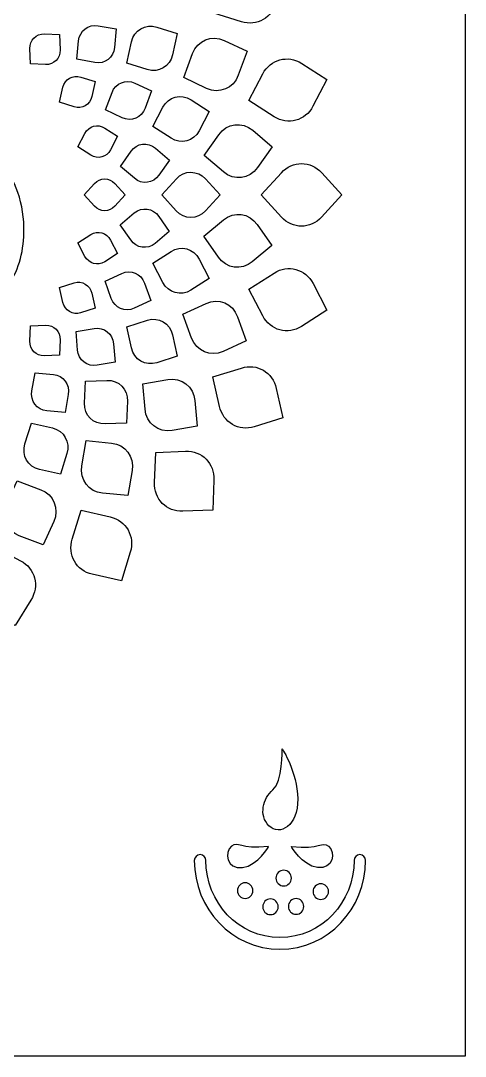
# Model space of a CAD drawing. Header units: millimetres. Extents: x -279 to 859, y -447 to 463.
# Drawn here: x 639 to 859, y -430 to 83 of the extents above; entities that cross this region are included whole.
import ezdxf

# ---------------------------------------------------------------- set-up
doc = ezdxf.new("R2010")
doc.units = ezdxf.units.MM
doc.header["$MEASUREMENT"] = 0
doc.layers.add('Layer 1', color=7, linetype='Continuous')

msp = doc.modelspace()

# ---------------------------------------------------------------- linework, layer by layer
at = {"layer": 'Layer 1', "color": 7}
for points, knots in [([(858.8, 463.29), (858.8, 463.29), (300, 463.29), (300, 463.29), (300, 463.29), (300, -430), (300, -430), (300, -430), (858.8, -430), (858.8, -430), (858.8, -430), (858.8, 463.29), (858.8, 463.29)], [0, 0, 0, 0, 0.25, 0.25, 0.25, 0.5, 0.5, 0.5, 0.75, 0.75, 0.75, 1, 1, 1, 1]), ([(765.21, 92.62), (765.21, 92.62), (768.45, 107.21), (768.45, 107.21), (768.45, 107.21), (754.39, 111.66), (754.39, 111.66), (746.66, 114.1), (738.88, 109.58), (737.11, 101.61), (737.11, 101.61), (733.88, 87.02), (733.88, 87.02), (733.88, 87.02), (747.94, 82.57), (747.94, 82.57), (755.67, 80.13), (763.44, 84.65), (765.21, 92.62)], [0, 0, 0, 0, 0.166667, 0.166667, 0.166667, 0.333333, 0.333333, 0.333333, 0.5, 0.5, 0.5, 0.666667, 0.666667, 0.666667, 0.833333, 0.833333, 0.833333, 1, 1, 1, 1]), ([(685.17, 69.86), (685.17, 69.86), (686.02, 79), (686.02, 79), (686.02, 79), (677.11, 80.6), (677.11, 80.6), (672.21, 81.47), (667.82, 78.1), (667.36, 73.11), (667.36, 73.11), (666.52, 63.97), (666.52, 63.97), (666.52, 63.97), (675.43, 62.37), (675.43, 62.37), (680.33, 61.5), (684.71, 64.86), (685.17, 69.86)], [0, 0, 0, 0, 0.166667, 0.166667, 0.166667, 0.333333, 0.333333, 0.333333, 0.5, 0.5, 0.5, 0.666667, 0.666667, 0.666667, 0.833333, 0.833333, 0.833333, 1, 1, 1, 1]), ([(713.89, 66.15), (713.89, 66.15), (716.23, 76.71), (716.23, 76.71), (716.23, 76.71), (706.05, 79.93), (706.05, 79.93), (700.46, 81.7), (694.83, 78.42), (693.55, 72.65), (693.55, 72.65), (691.2, 62.09), (691.2, 62.09), (691.2, 62.09), (701.38, 58.88), (701.38, 58.88), (706.98, 57.11), (712.61, 60.38), (713.89, 66.15)], [0, 0, 0, 0, 0.166667, 0.166667, 0.166667, 0.333333, 0.333333, 0.333333, 0.5, 0.5, 0.5, 0.666667, 0.666667, 0.666667, 0.833333, 0.833333, 0.833333, 1, 1, 1, 1]), ([(658.2, 68.6), (658.2, 68.6), (657.89, 76.2), (657.89, 76.2), (657.89, 76.2), (650.41, 76.51), (650.41, 76.51), (646.29, 76.68), (643.06, 73.42), (643.23, 69.27), (643.23, 69.27), (643.54, 61.68), (643.54, 61.68), (643.54, 61.68), (651.02, 61.37), (651.02, 61.37), (655.14, 61.19), (658.37, 64.45), (658.2, 68.6)], [0, 0, 0, 0, 0.166667, 0.166667, 0.166667, 0.333333, 0.333333, 0.333333, 0.5, 0.5, 0.5, 0.666667, 0.666667, 0.666667, 0.833333, 0.833333, 0.833333, 1, 1, 1, 1]), ([(746.39, 56.04), (746.39, 56.04), (750.75, 67.94), (750.75, 67.94), (750.75, 67.94), (739.42, 73.29), (739.42, 73.29), (733.19, 76.23), (726.15, 73.32), (723.77, 66.82), (723.77, 66.82), (719.41, 54.93), (719.41, 54.93), (719.41, 54.93), (730.73, 49.58), (730.73, 49.58), (736.96, 46.63), (744.01, 49.54), (746.39, 56.04)], [0, 0, 0, 0, 0.166667, 0.166667, 0.166667, 0.333333, 0.333333, 0.333333, 0.5, 0.5, 0.5, 0.666667, 0.666667, 0.666667, 0.833333, 0.833333, 0.833333, 1, 1, 1, 1]), ([(783.4, 40.71), (783.4, 40.71), (790.26, 53.95), (790.26, 53.95), (790.26, 53.95), (777.82, 61.92), (777.82, 61.92), (770.97, 66.31), (762.3, 63.98), (758.55, 56.74), (758.55, 56.74), (751.69, 43.5), (751.69, 43.5), (751.69, 43.5), (764.14, 35.52), (764.14, 35.52), (770.98, 31.14), (779.65, 33.47), (783.4, 40.71)], [0, 0, 0, 0, 0.166667, 0.166667, 0.166667, 0.333333, 0.333333, 0.333333, 0.5, 0.5, 0.5, 0.666667, 0.666667, 0.666667, 0.833333, 0.833333, 0.833333, 1, 1, 1, 1]), ([(673.89, 45.52), (673.89, 45.52), (675.53, 52.94), (675.53, 52.94), (675.53, 52.94), (668.38, 55.2), (668.38, 55.2), (664.45, 56.44), (660.5, 54.14), (659.6, 50.09), (659.6, 50.09), (657.95, 42.67), (657.95, 42.67), (657.95, 42.67), (665.1, 40.41), (665.1, 40.41), (669.03, 39.17), (672.99, 41.47), (673.89, 45.52)], [0, 0, 0, 0, 0.166667, 0.166667, 0.166667, 0.333333, 0.333333, 0.333333, 0.5, 0.5, 0.5, 0.666667, 0.666667, 0.666667, 0.833333, 0.833333, 0.833333, 1, 1, 1, 1]), ([(700.26, 39.68), (700.26, 39.68), (703.42, 48.29), (703.42, 48.29), (703.42, 48.29), (695.22, 52.16), (695.22, 52.16), (690.71, 54.29), (685.61, 52.18), (683.89, 47.48), (683.89, 47.48), (680.73, 38.87), (680.73, 38.87), (680.73, 38.87), (688.93, 35), (688.93, 35), (693.44, 32.87), (698.54, 34.97), (700.26, 39.68)], [0, 0, 0, 0, 0.166667, 0.166667, 0.166667, 0.333333, 0.333333, 0.333333, 0.5, 0.5, 0.5, 0.666667, 0.666667, 0.666667, 0.833333, 0.833333, 0.833333, 1, 1, 1, 1]), ([(727.05, 28.57), (727.05, 28.57), (732.02, 38.16), (732.02, 38.16), (732.02, 38.16), (723.01, 43.93), (723.01, 43.93), (718.05, 47.11), (711.78, 45.42), (709.07, 40.18), (709.07, 40.18), (704.1, 30.6), (704.1, 30.6), (704.1, 30.6), (713.11, 24.83), (713.11, 24.83), (718.06, 21.65), (724.34, 23.34), (727.05, 28.57)], [0, 0, 0, 0, 0.166667, 0.166667, 0.166667, 0.333333, 0.333333, 0.333333, 0.5, 0.5, 0.5, 0.666667, 0.666667, 0.666667, 0.833333, 0.833333, 0.833333, 1, 1, 1, 1]), ([(640.31, -19.02), (640.31, -19.02), (640.31, -22.22), (640.31, -22.22), (640.04, -31.93), (637.37, -41.59), (631.91, -48.95), (629.79, -51.8), (626.04, -55.09), (622.68, -56.53), (618.73, -58.24), (613.92, -59.31), (609.07, -57.72), (605.04, -56.4), (601.58, -54.1), (598.83, -51.18), (591.23, -43.09), (592.98, -31.92), (592.98, -23.66), (592.98, -23.66), (593.8, -23.66), (593.8, -23.66), (593.8, -33.81), (602.57, -39.51), (613.1, -38.28), (616, -37.95), (618.78, -36.7), (621.11, -35.46), (625.86, -32.93), (629.72, -28.68), (631.41, -22.96), (633.08, -17.34), (633.1, -8.9), (631.59, -3.02), (630.22, 2.29), (626.82, 8.62), (619.54, 7.2), (607.02, 4.77), (608.01, -10.98), (598.47, -16.9), (596.15, -18.33), (593.4, -19.62), (590.1, -19.77), (590.1, -19.77), (580.22, -19.77), (580.22, -19.77), (580.59, -21.22), (581.62, -22.3), (582.29, -23.65), (584.32, -27.75), (585.85, -32.21), (586.34, -37.09), (588.29, -56.62), (575.58, -67.83), (560.6, -68.55), (560.6, -68.55), (557.54, -68.55), (557.54, -68.55), (541.72, -67.81), (524.33, -55.56), (519.27, -29.32), (518.86, -27.18), (518.62, -25.22), (518.49, -23.42), (518.49, -23.42), (518.49, -17.24), (518.49, -17.24), (518.74, -13.48), (519.32, -10.47), (519.32, -7.69), (519.32, -7.69), (520.14, -7.69), (520.14, -7.69), (520.14, -11.51), (522.58, -20.5), (523.68, -23.83), (528.46, -38.24), (536.42, -50.45), (553.89, -50.43), (565.08, -50.42), (572.85, -46.58), (574.73, -33.4), (575.08, -30.92), (574.09, -26.87), (573.23, -25.39), (568.81, -17.79), (557.61, -19), (552.65, -21.5), (551.35, -18.65), (550.32, -14.08), (549.31, -10.76), (548.57, -8.31), (546.26, -2.32), (546.07, 0.08), (553.05, -1.63), (557.52, -2.84), (565.16, -0.09), (578.75, 4.79), (571.43, 22.77), (552.82, 15.45), (552.82, 15.45), (541.46, 9.66), (541.46, 9.66), (540.35, 8.95), (539.28, 7.98), (537.84, 7.85), (537.16, 10.9), (535.49, 13.41), (534.27, 16.19), (534.27, 16.19), (530.84, 24.25), (530.84, 24.25), (531.96, 25.86), (537.55, 28.9), (539.75, 30.01), (549.72, 35.05), (566.23, 37), (573.74, 29.97), (578.42, 25.6), (581.73, 17.08), (579.63, 7.61), (577.23, -3.26), (568.13, -8.46), (567.47, -9.41), (571.57, -10.42), (574.24, -14.9), (579.75, -13.24), (583.88, -12), (585.91, -8.3), (587.92, -4.53), (589.98, -0.66), (591.33, 3.23), (593.32, 7.06), (598.57, 17.2), (614.07, 24), (626.56, 14.15), (635.03, 7.49), (639.94, -5.58), (640.31, -19.02)], [0, 0, 0, 0, 0.021739, 0.021739, 0.021739, 0.043478, 0.043478, 0.043478, 0.065217, 0.065217, 0.065217, 0.086957, 0.086957, 0.086957, 0.108696, 0.108696, 0.108696, 0.130435, 0.130435, 0.130435, 0.152174, 0.152174, 0.152174, 0.173913, 0.173913, 0.173913, 0.195652, 0.195652, 0.195652, 0.217391, 0.217391, 0.217391, 0.23913, 0.23913, 0.23913, 0.26087, 0.26087, 0.26087, 0.282609, 0.282609, 0.282609, 0.304348, 0.304348, 0.304348, 0.326087, 0.326087, 0.326087, 0.347826, 0.347826, 0.347826, 0.369565, 0.369565, 0.369565, 0.391304, 0.391304, 0.391304, 0.413043, 0.413043, 0.413043, 0.434783, 0.434783, 0.434783, 0.456522, 0.456522, 0.456522, 0.478261, 0.478261, 0.478261, 0.5, 0.5, 0.5, 0.521739, 0.521739, 0.521739, 0.543478, 0.543478, 0.543478, 0.565217, 0.565217, 0.565217, 0.586957, 0.586957, 0.586957, 0.608696, 0.608696, 0.608696, 0.630435, 0.630435, 0.630435, 0.652174, 0.652174, 0.652174, 0.673913, 0.673913, 0.673913, 0.695652, 0.695652, 0.695652, 0.717391, 0.717391, 0.717391, 0.73913, 0.73913, 0.73913, 0.76087, 0.76087, 0.76087, 0.782609, 0.782609, 0.782609, 0.804348, 0.804348, 0.804348, 0.826087, 0.826087, 0.826087, 0.847826, 0.847826, 0.847826, 0.869565, 0.869565, 0.869565, 0.891304, 0.891304, 0.891304, 0.913043, 0.913043, 0.913043, 0.934783, 0.934783, 0.934783, 0.956522, 0.956522, 0.956522, 0.978261, 0.978261, 0.978261, 1, 1, 1, 1]), ([(683.13, 19.12), (683.13, 19.12), (686.62, 25.86), (686.62, 25.86), (686.62, 25.86), (680.29, 29.91), (680.29, 29.91), (676.81, 32.14), (672.41, 30.95), (670.5, 27.28), (670.5, 27.28), (667.01, 20.54), (667.01, 20.54), (667.01, 20.54), (673.34, 16.49), (673.34, 16.49), (676.82, 14.26), (681.23, 15.44), (683.13, 19.12)], [0, 0, 0, 0, 0.166667, 0.166667, 0.166667, 0.333333, 0.333333, 0.333333, 0.5, 0.5, 0.5, 0.666667, 0.666667, 0.666667, 0.833333, 0.833333, 0.833333, 1, 1, 1, 1]), ([(755.86, 10.3), (755.86, 10.3), (763.11, 20.65), (763.11, 20.65), (763.11, 20.65), (753.54, 28.78), (753.54, 28.78), (748.28, 33.26), (740.73, 32.29), (736.76, 26.63), (736.76, 26.63), (729.51, 16.28), (729.51, 16.28), (729.51, 16.28), (739.08, 8.15), (739.08, 8.15), (744.35, 3.68), (751.89, 4.65), (755.86, 10.3)], [0, 0, 0, 0, 0.166667, 0.166667, 0.166667, 0.333333, 0.333333, 0.333333, 0.5, 0.5, 0.5, 0.666667, 0.666667, 0.666667, 0.833333, 0.833333, 0.833333, 1, 1, 1, 1]), ([(707.11, 6.57), (707.11, 6.57), (712.36, 14.06), (712.36, 14.06), (712.36, 14.06), (705.44, 19.95), (705.44, 19.95), (701.63, 23.18), (696.16, 22.48), (693.3, 18.39), (693.3, 18.39), (688.05, 10.9), (688.05, 10.9), (688.05, 10.9), (694.97, 5.01), (694.97, 5.01), (698.78, 1.78), (704.25, 2.48), (707.11, 6.57)], [0, 0, 0, 0, 0.166667, 0.166667, 0.166667, 0.333333, 0.333333, 0.333333, 0.5, 0.5, 0.5, 0.666667, 0.666667, 0.666667, 0.833333, 0.833333, 0.833333, 1, 1, 1, 1]), ([(787.68, -14.21), (787.68, -14.21), (797.7, -3.21), (797.7, -3.21), (797.7, -3.21), (787.72, 7.75), (787.72, 7.75), (782.23, 13.78), (773.26, 13.8), (767.79, 7.79), (767.79, 7.79), (757.77, -3.21), (757.77, -3.21), (757.77, -3.21), (767.75, -14.17), (767.75, -14.17), (773.24, -20.2), (782.21, -20.21), (787.68, -14.21)], [0, 0, 0, 0, 0.166667, 0.166667, 0.166667, 0.333333, 0.333333, 0.333333, 0.5, 0.5, 0.5, 0.666667, 0.666667, 0.666667, 0.833333, 0.833333, 0.833333, 1, 1, 1, 1]), ([(685.31, -8.8), (685.31, -8.8), (690.4, -3.21), (690.4, -3.21), (690.4, -3.21), (685.33, 2.37), (685.33, 2.37), (682.54, 5.43), (677.98, 5.44), (675.19, 2.38), (675.19, 2.38), (670.1, -3.21), (670.1, -3.21), (670.1, -3.21), (675.18, -8.78), (675.18, -8.78), (677.97, -11.85), (682.53, -11.85), (685.31, -8.8)], [0, 0, 0, 0, 0.166667, 0.166667, 0.166667, 0.333333, 0.333333, 0.333333, 0.5, 0.5, 0.5, 0.666667, 0.666667, 0.666667, 0.833333, 0.833333, 0.833333, 1, 1, 1, 1]), ([(730.15, -11.17), (730.15, -11.17), (737.4, -3.21), (737.4, -3.21), (737.4, -3.21), (730.17, 4.73), (730.17, 4.73), (726.2, 9.09), (719.71, 9.1), (715.75, 4.75), (715.75, 4.75), (708.5, -3.21), (708.5, -3.21), (708.5, -3.21), (715.73, -11.14), (715.73, -11.14), (719.7, -15.5), (726.19, -15.51), (730.15, -11.17)], [0, 0, 0, 0, 0.166667, 0.166667, 0.166667, 0.333333, 0.333333, 0.333333, 0.5, 0.5, 0.5, 0.666667, 0.666667, 0.666667, 0.833333, 0.833333, 0.833333, 1, 1, 1, 1]), ([(705.26, -27.21), (705.26, -27.21), (712.25, -21.34), (712.25, -21.34), (712.25, -21.34), (707.07, -13.84), (707.07, -13.84), (704.22, -9.72), (698.76, -8.96), (694.94, -12.17), (694.94, -12.17), (687.95, -18.03), (687.95, -18.03), (687.95, -18.03), (693.14, -25.53), (693.14, -25.53), (695.99, -29.65), (701.45, -30.41), (705.26, -27.21)], [0, 0, 0, 0, 0.166667, 0.166667, 0.166667, 0.333333, 0.333333, 0.333333, 0.5, 0.5, 0.5, 0.666667, 0.666667, 0.666667, 0.833333, 0.833333, 0.833333, 1, 1, 1, 1]), ([(753.3, -36.36), (753.3, -36.36), (762.95, -28.26), (762.95, -28.26), (762.95, -28.26), (755.79, -17.9), (755.79, -17.9), (751.85, -12.21), (744.31, -11.16), (739.04, -15.59), (739.04, -15.59), (729.38, -23.68), (729.38, -23.68), (729.38, -23.68), (736.55, -34.04), (736.55, -34.04), (740.49, -39.74), (748.03, -40.79), (753.3, -36.36)], [0, 0, 0, 0, 0.166667, 0.166667, 0.166667, 0.333333, 0.333333, 0.333333, 0.5, 0.5, 0.5, 0.666667, 0.666667, 0.666667, 0.833333, 0.833333, 0.833333, 1, 1, 1, 1]), ([(680.27, -36.34), (680.27, -36.34), (686.62, -32.27), (686.62, -32.27), (686.62, -32.27), (683.15, -25.56), (683.15, -25.56), (681.23, -21.87), (676.83, -20.67), (673.36, -22.89), (673.36, -22.89), (667.01, -26.96), (667.01, -26.96), (667.01, -26.96), (670.49, -33.67), (670.49, -33.67), (672.4, -37.36), (676.8, -38.56), (680.27, -36.34)], [0, 0, 0, 0, 0.166667, 0.166667, 0.166667, 0.333333, 0.333333, 0.333333, 0.5, 0.5, 0.5, 0.666667, 0.666667, 0.666667, 0.833333, 0.833333, 0.833333, 1, 1, 1, 1]), ([(722.98, -50.37), (722.98, -50.37), (732.02, -44.58), (732.02, -44.58), (732.02, -44.58), (727.07, -35.02), (727.07, -35.02), (724.34, -29.77), (718.08, -28.06), (713.14, -31.22), (713.14, -31.22), (704.1, -37.01), (704.1, -37.01), (704.1, -37.01), (709.05, -46.57), (709.05, -46.57), (711.77, -51.82), (718.04, -53.53), (722.98, -50.37)], [0, 0, 0, 0, 0.166667, 0.166667, 0.166667, 0.333333, 0.333333, 0.333333, 0.5, 0.5, 0.5, 0.666667, 0.666667, 0.666667, 0.833333, 0.833333, 0.833333, 1, 1, 1, 1]), ([(694.84, -59.34), (694.84, -59.34), (703.09, -55.51), (703.09, -55.51), (703.09, -55.51), (700, -46.91), (700, -46.91), (698.3, -42.18), (693.22, -40.02), (688.71, -42.11), (688.71, -42.11), (680.46, -45.94), (680.46, -45.94), (680.46, -45.94), (683.55, -54.55), (683.55, -54.55), (685.25, -59.28), (690.33, -61.44), (694.84, -59.34)], [0, 0, 0, 0, 0.166667, 0.166667, 0.166667, 0.333333, 0.333333, 0.333333, 0.5, 0.5, 0.5, 0.666667, 0.666667, 0.666667, 0.833333, 0.833333, 0.833333, 1, 1, 1, 1]), ([(777.77, -68.37), (777.77, -68.37), (790.26, -60.37), (790.26, -60.37), (790.26, -60.37), (783.42, -47.17), (783.42, -47.17), (779.66, -39.91), (771, -37.54), (764.18, -41.91), (764.18, -41.91), (751.69, -49.91), (751.69, -49.91), (751.69, -49.91), (758.53, -63.11), (758.53, -63.11), (762.29, -70.37), (770.95, -72.74), (777.77, -68.37)], [0, 0, 0, 0, 0.166667, 0.166667, 0.166667, 0.333333, 0.333333, 0.333333, 0.5, 0.5, 0.5, 0.666667, 0.666667, 0.666667, 0.833333, 0.833333, 0.833333, 1, 1, 1, 1]), ([(668.36, -61.62), (668.36, -61.62), (675.53, -59.36), (675.53, -59.36), (675.53, -59.36), (673.89, -51.96), (673.89, -51.96), (672.99, -47.9), (669.04, -45.58), (665.12, -46.82), (665.12, -46.82), (657.95, -49.09), (657.95, -49.09), (657.95, -49.09), (659.59, -56.48), (659.59, -56.48), (660.49, -60.55), (664.44, -62.86), (668.36, -61.62)], [0, 0, 0, 0, 0.166667, 0.166667, 0.166667, 0.333333, 0.333333, 0.333333, 0.5, 0.5, 0.5, 0.666667, 0.666667, 0.666667, 0.833333, 0.833333, 0.833333, 1, 1, 1, 1]), ([(738.89, -80.77), (738.89, -80.77), (750.29, -75.47), (750.29, -75.47), (750.29, -75.47), (746.02, -63.59), (746.02, -63.59), (743.67, -57.05), (736.66, -54.07), (730.43, -56.96), (730.43, -56.96), (719.03, -62.26), (719.03, -62.26), (719.03, -62.26), (723.3, -74.14), (723.3, -74.14), (725.65, -80.68), (732.66, -83.66), (738.89, -80.77)], [0, 0, 0, 0, 0.166667, 0.166667, 0.166667, 0.333333, 0.333333, 0.333333, 0.5, 0.5, 0.5, 0.666667, 0.666667, 0.666667, 0.833333, 0.833333, 0.833333, 1, 1, 1, 1]), ([(706.02, -86.35), (706.02, -86.35), (716.23, -83.13), (716.23, -83.13), (716.23, -83.13), (713.9, -72.6), (713.9, -72.6), (712.61, -66.81), (707, -63.52), (701.42, -65.28), (701.42, -65.28), (691.2, -68.51), (691.2, -68.51), (691.2, -68.51), (693.54, -79.03), (693.54, -79.03), (694.83, -84.82), (700.44, -88.12), (706.02, -86.35)], [0, 0, 0, 0, 0.166667, 0.166667, 0.166667, 0.333333, 0.333333, 0.333333, 0.5, 0.5, 0.5, 0.666667, 0.666667, 0.666667, 0.833333, 0.833333, 0.833333, 1, 1, 1, 1]), ([(650.38, -82.93), (650.38, -82.93), (657.89, -82.61), (657.89, -82.61), (657.89, -82.61), (658.2, -75.04), (658.2, -75.04), (658.37, -70.88), (655.15, -67.61), (651.05, -67.78), (651.05, -67.78), (643.54, -68.09), (643.54, -68.09), (643.54, -68.09), (643.23, -75.66), (643.23, -75.66), (643.06, -79.83), (646.28, -83.1), (650.38, -82.93)], [0, 0, 0, 0, 0.166667, 0.166667, 0.166667, 0.333333, 0.333333, 0.333333, 0.5, 0.5, 0.5, 0.666667, 0.666667, 0.666667, 0.833333, 0.833333, 0.833333, 1, 1, 1, 1]), ([(676.54, -87.65), (676.54, -87.65), (685.49, -86.11), (685.49, -86.11), (685.49, -86.11), (684.71, -77), (684.71, -77), (684.27, -71.98), (679.92, -68.57), (675.03, -69.41), (675.03, -69.41), (666.09, -70.95), (666.09, -70.95), (666.09, -70.95), (666.87, -80.07), (666.87, -80.07), (667.3, -85.08), (671.65, -88.5), (676.54, -87.65)], [0, 0, 0, 0, 0.166667, 0.166667, 0.166667, 0.333333, 0.333333, 0.333333, 0.5, 0.5, 0.5, 0.666667, 0.666667, 0.666667, 0.833333, 0.833333, 0.833333, 1, 1, 1, 1]), ([(754.34, -118.09), (754.34, -118.09), (768.45, -113.63), (768.45, -113.63), (768.45, -113.63), (765.22, -99.09), (765.22, -99.09), (763.45, -91.09), (755.69, -86.54), (747.98, -88.98), (747.98, -88.98), (733.88, -93.43), (733.88, -93.43), (733.88, -93.43), (737.1, -107.97), (737.1, -107.97), (738.88, -115.97), (746.64, -120.52), (754.34, -118.09)], [0, 0, 0, 0, 0.166667, 0.166667, 0.166667, 0.333333, 0.333333, 0.333333, 0.5, 0.5, 0.5, 0.666667, 0.666667, 0.666667, 0.833333, 0.833333, 0.833333, 1, 1, 1, 1]), ([(651.63, -110.21), (651.63, -110.21), (660.66, -111.07), (660.66, -111.07), (660.66, -111.07), (662.24, -102.06), (662.24, -102.06), (663.11, -97.1), (659.78, -92.66), (654.84, -92.19), (654.84, -92.19), (645.8, -91.34), (645.8, -91.34), (645.8, -91.34), (644.22, -100.35), (644.22, -100.35), (643.36, -105.31), (646.69, -109.75), (651.63, -110.21)], [0, 0, 0, 0, 0.166667, 0.166667, 0.166667, 0.333333, 0.333333, 0.333333, 0.5, 0.5, 0.5, 0.666667, 0.666667, 0.666667, 0.833333, 0.833333, 0.833333, 1, 1, 1, 1]), ([(680.43, -116.67), (680.43, -116.67), (691.12, -116.23), (691.12, -116.23), (691.12, -116.23), (691.56, -105.45), (691.56, -105.45), (691.8, -99.53), (687.22, -94.87), (681.38, -95.12), (681.38, -95.12), (670.69, -95.56), (670.69, -95.56), (670.69, -95.56), (670.25, -106.34), (670.25, -106.34), (670.01, -112.26), (674.59, -116.92), (680.43, -116.67)], [0, 0, 0, 0, 0.166667, 0.166667, 0.166667, 0.333333, 0.333333, 0.333333, 0.5, 0.5, 0.5, 0.666667, 0.666667, 0.666667, 0.833333, 0.833333, 0.833333, 1, 1, 1, 1]), ([(713.61, -119.88), (713.61, -119.88), (725.98, -117.76), (725.98, -117.76), (725.98, -117.76), (724.9, -105.16), (724.9, -105.16), (724.3, -98.23), (718.29, -93.51), (711.53, -94.68), (711.53, -94.68), (699.17, -96.8), (699.17, -96.8), (699.17, -96.8), (700.25, -109.4), (700.25, -109.4), (700.85, -116.33), (706.86, -121.05), (713.61, -119.88)], [0, 0, 0, 0, 0.166667, 0.166667, 0.166667, 0.333333, 0.333333, 0.333333, 0.5, 0.5, 0.5, 0.666667, 0.666667, 0.666667, 0.833333, 0.833333, 0.833333, 1, 1, 1, 1]), ([(647.96, -139.26), (647.96, -139.26), (658.4, -141.63), (658.4, -141.63), (658.4, -141.63), (661.58, -131.34), (661.58, -131.34), (663.33, -125.67), (660.09, -119.98), (654.39, -118.69), (654.39, -118.69), (643.95, -116.31), (643.95, -116.31), (643.95, -116.31), (640.77, -126.61), (640.77, -126.61), (639.02, -132.27), (642.26, -137.97), (647.96, -139.26)], [0, 0, 0, 0, 0.166667, 0.166667, 0.166667, 0.333333, 0.333333, 0.333333, 0.5, 0.5, 0.5, 0.666667, 0.666667, 0.666667, 0.833333, 0.833333, 0.833333, 1, 1, 1, 1]), ([(679.19, -151.05), (679.19, -151.05), (691.68, -152.23), (691.68, -152.23), (691.68, -152.23), (693.86, -139.78), (693.86, -139.78), (695.05, -132.93), (690.45, -126.8), (683.63, -126.16), (683.63, -126.16), (671.14, -124.98), (671.14, -124.98), (671.14, -124.98), (668.97, -137.43), (668.97, -137.43), (667.77, -144.27), (672.37, -150.41), (679.19, -151.05)], [0, 0, 0, 0, 0.166667, 0.166667, 0.166667, 0.333333, 0.333333, 0.333333, 0.5, 0.5, 0.5, 0.666667, 0.666667, 0.666667, 0.833333, 0.833333, 0.833333, 1, 1, 1, 1]), ([(718.99, -159.98), (718.99, -159.98), (733.76, -159.37), (733.76, -159.37), (733.76, -159.37), (734.36, -144.47), (734.36, -144.47), (734.69, -136.29), (728.36, -129.86), (720.3, -130.19), (720.3, -130.19), (705.53, -130.81), (705.53, -130.81), (705.53, -130.81), (704.92, -145.7), (704.92, -145.7), (704.59, -153.88), (710.92, -160.31), (718.99, -159.98)], [0, 0, 0, 0, 0.166667, 0.166667, 0.166667, 0.333333, 0.333333, 0.333333, 0.5, 0.5, 0.5, 0.666667, 0.666667, 0.666667, 0.833333, 0.833333, 0.833333, 1, 1, 1, 1]), ([(637.97, -172.14), (637.97, -172.14), (649.73, -176.55), (649.73, -176.55), (649.73, -176.55), (655.01, -165.09), (655.01, -165.09), (657.92, -158.79), (655.05, -151.67), (648.62, -149.26), (648.62, -149.26), (636.86, -144.85), (636.86, -144.85), (636.86, -144.85), (631.57, -156.3), (631.57, -156.3), (628.67, -162.61), (631.54, -169.73), (637.97, -172.14)], [0, 0, 0, 0, 0.166667, 0.166667, 0.166667, 0.333333, 0.333333, 0.333333, 0.5, 0.5, 0.5, 0.666667, 0.666667, 0.666667, 0.833333, 0.833333, 0.833333, 1, 1, 1, 1]), ([(674.13, -191.19), (674.13, -191.19), (688.55, -194.46), (688.55, -194.46), (688.55, -194.46), (692.94, -180.24), (692.94, -180.24), (695.36, -172.41), (690.89, -164.55), (683.01, -162.76), (683.01, -162.76), (668.59, -159.48), (668.59, -159.48), (668.59, -159.48), (664.19, -173.71), (664.19, -173.71), (661.78, -181.53), (666.25, -189.4), (674.13, -191.19)], [0, 0, 0, 0, 0.166667, 0.166667, 0.166667, 0.333333, 0.333333, 0.333333, 0.5, 0.5, 0.5, 0.666667, 0.666667, 0.666667, 0.833333, 0.833333, 0.833333, 1, 1, 1, 1]), ([(622.81, -209.58), (622.81, -209.58), (635.9, -216.52), (635.9, -216.52), (635.9, -216.52), (643.78, -203.93), (643.78, -203.93), (648.12, -197.01), (645.81, -188.24), (638.66, -184.45), (638.66, -184.45), (625.57, -177.51), (625.57, -177.51), (625.57, -177.51), (617.68, -190.1), (617.68, -190.1), (613.35, -197.02), (615.65, -205.79), (622.81, -209.58)], [0, 0, 0, 0, 0.166667, 0.166667, 0.166667, 0.333333, 0.333333, 0.333333, 0.5, 0.5, 0.5, 0.666667, 0.666667, 0.666667, 0.833333, 0.833333, 0.833333, 1, 1, 1, 1]), ([(768.15, -277.65), (768.15, -277.65), (768.54, -294.09), (763.58, -298.06), (758.62, -302.04), (756.41, -310.65), (761.62, -315.82), (766.84, -320.99), (776.11, -315.95), (775.85, -302.44), (775.59, -288.92), (768.15, -277.65), (768.15, -277.65)], [0, 0, 0, 0, 0.25, 0.25, 0.25, 0.5, 0.5, 0.5, 0.75, 0.75, 0.75, 1, 1, 1, 1]), ([(761.44, -326.08), (761.44, -326.08), (756.32, -335.39), (748.47, -336.48), (740.61, -337.57), (739.42, -328.87), (742.99, -325.96), (746.56, -323.06), (746.92, -327.78), (761.44, -326.08)], [0, 0, 0, 0, 0.333333, 0.333333, 0.333333, 0.666667, 0.666667, 0.666667, 1, 1, 1, 1]), ([(772.68, -326.08), (772.68, -326.08), (777.79, -335.39), (785.65, -336.48), (793.5, -337.57), (794.69, -328.87), (791.12, -325.96), (787.55, -323.06), (787.19, -327.78), (772.68, -326.08)], [0, 0, 0, 0, 0.333333, 0.333333, 0.333333, 0.666667, 0.666667, 0.666667, 1, 1, 1, 1]), ([(730.37, -333), (730.37, -353.71), (746.45, -371.16), (767.06, -371.16), (787.66, -371.16), (803.74, -353.71), (803.74, -333), (803.74, -331.4), (805.02, -330.09), (806.6, -330.09), (808.18, -330.09), (809.46, -331.4), (809.46, -333), (809.46, -356.92), (790.82, -376.97), (767.06, -376.97), (743.29, -376.97), (724.65, -356.92), (724.65, -333), (724.65, -331.4), (725.94, -330.09), (727.51, -330.09), (729.09, -330.09), (730.37, -331.4), (730.37, -333)], [0, 0, 0, 0, 0.125, 0.125, 0.125, 0.25, 0.25, 0.25, 0.375, 0.375, 0.375, 0.5, 0.5, 0.5, 0.625, 0.625, 0.625, 0.75, 0.75, 0.75, 0.875, 0.875, 0.875, 1, 1, 1, 1]), ([(768.89, -337.84), (771, -337.84), (772.71, -339.58), (772.71, -341.72), (772.71, -343.87), (771, -345.61), (768.89, -345.61), (766.77, -345.61), (765.06, -343.87), (765.06, -341.72), (765.06, -339.58), (766.77, -337.84), (768.89, -337.84)], [0, 0, 0, 0, 0.25, 0.25, 0.25, 0.5, 0.5, 0.5, 0.75, 0.75, 0.75, 1, 1, 1, 1]), ([(749.82, -344.03), (751.93, -344.03), (753.64, -345.77), (753.64, -347.92), (753.64, -350.06), (751.93, -351.8), (749.82, -351.8), (747.7, -351.8), (745.99, -350.06), (745.99, -347.92), (745.99, -345.77), (747.7, -344.03), (749.82, -344.03)], [0, 0, 0, 0, 0.25, 0.25, 0.25, 0.5, 0.5, 0.5, 0.75, 0.75, 0.75, 1, 1, 1, 1]), ([(787.25, -344.51), (789.36, -344.51), (791.08, -346.24), (791.08, -348.39), (791.08, -350.53), (789.36, -352.27), (787.25, -352.27), (785.14, -352.27), (783.43, -350.53), (783.43, -348.39), (783.43, -346.24), (785.14, -344.51), (787.25, -344.51)], [0, 0, 0, 0, 0.25, 0.25, 0.25, 0.5, 0.5, 0.5, 0.75, 0.75, 0.75, 1, 1, 1, 1]), ([(762.35, -352.05), (764.46, -352.05), (766.17, -353.78), (766.17, -355.93), (766.17, -358.08), (764.46, -359.81), (762.35, -359.81), (760.23, -359.81), (758.52, -358.08), (758.52, -355.93), (758.52, -353.78), (760.23, -352.05), (762.35, -352.05)], [0, 0, 0, 0, 0.25, 0.25, 0.25, 0.5, 0.5, 0.5, 0.75, 0.75, 0.75, 1, 1, 1, 1]), ([(775.03, -351.89), (777.14, -351.89), (778.85, -353.63), (778.85, -355.77), (778.85, -357.92), (777.14, -359.66), (775.03, -359.66), (772.92, -359.66), (771.21, -357.92), (771.21, -355.77), (771.21, -353.63), (772.92, -351.89), (775.03, -351.89)], [0, 0, 0, 0, 0.25, 0.25, 0.25, 0.5, 0.5, 0.5, 0.75, 0.75, 0.75, 1, 1, 1, 1])]:
    msp.add_open_spline(points, degree=3, knots=knots, dxfattribs=at)

doc.saveas('drawing.dxf')
